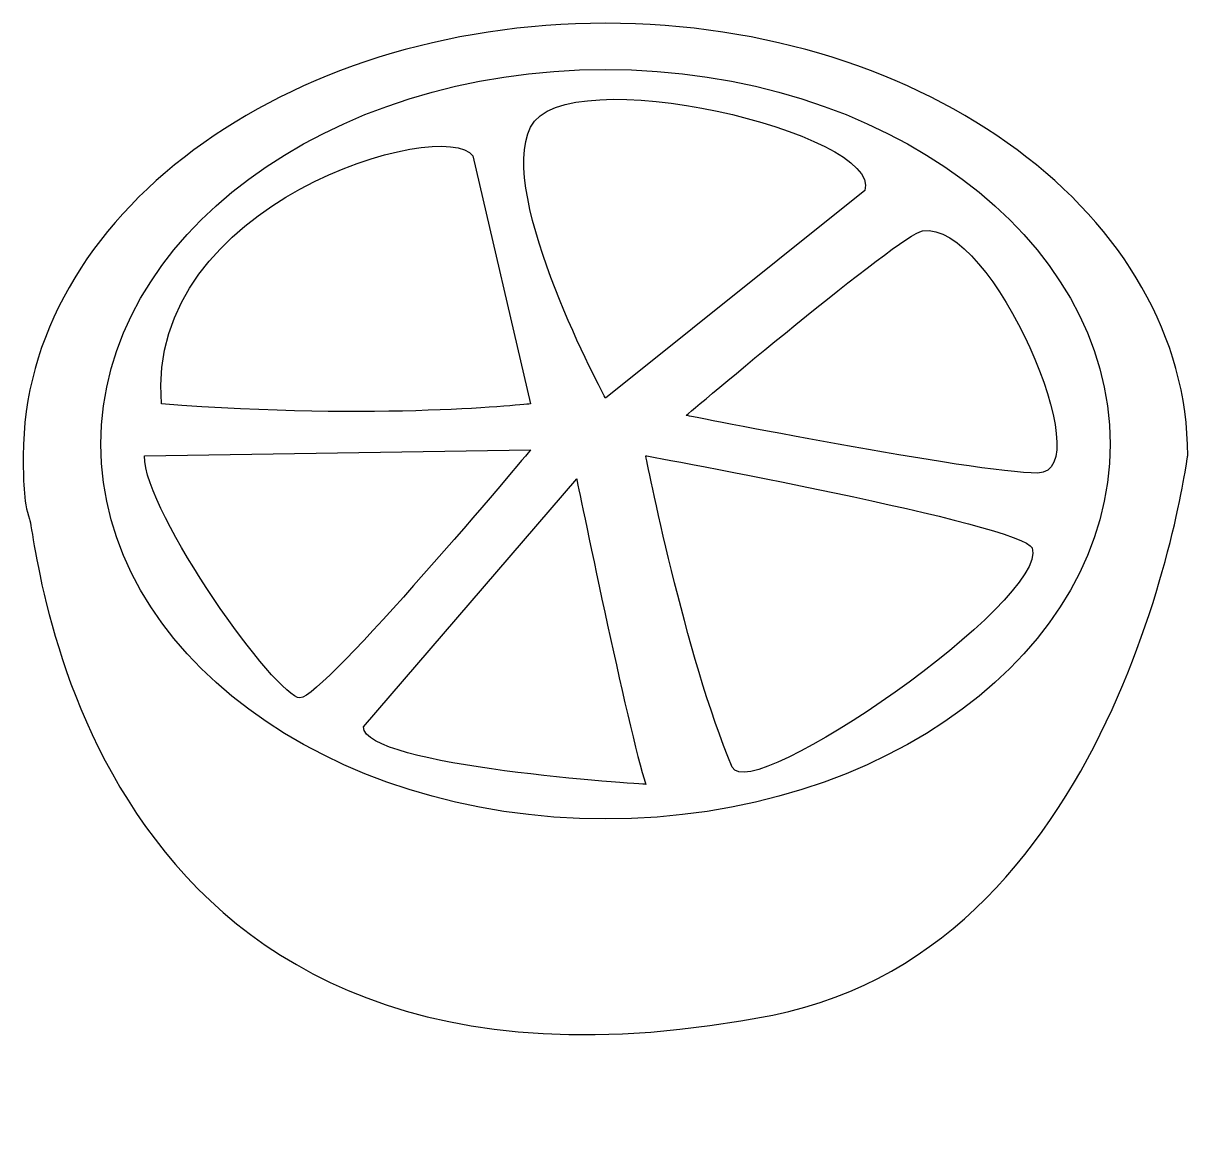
# Model space of a CAD drawing. Header units: centimetres. Extents: x -8.6 to 8.6, y -9.1 to 7.4.
import ezdxf

# ---------------------------------------------------------------- set-up
doc = ezdxf.new("R2010")
doc.units = ezdxf.units.CM
doc.header["$MEASUREMENT"] = 0
doc.layers.add('Camada 1', color=7, linetype='Continuous')

msp = doc.modelspace()

# ---------------------------------------------------------------- linework, layer by layer
at = {"layer": 'Camada 1'}
for points, knots in [([(2.4557, -7.1378), (-7.67477, -9.13066), (-8.34226, -0.18523), (-8.46153, 0.14589), (-8.46153, 0.14589), (-8.55263, 0.39867), (-8.55263, 0.76012), (-8.55263, 1.07611), (-8.55263, 1.07611), (-8.55263, 4.58364), (-4.72347, 7.42707), (0, 7.42707), (0, 7.42707), (4.72353, 7.42707), (8.55263, 4.58365), (8.55263, 1.07612), (8.55263, 1.07612), (8.55263, 1.07611), (7.62116, -6.12164), (2.4557, -7.1378)], [0, 0, 0, 0, 0.16666667, 0.16666667, 0.16666667, 0.16666667, 0.33333333, 0.33333333, 0.33333333, 0.33333333, 0.5, 0.5, 0.5, 0.5, 0.66666667, 0.66666667, 0.66666667, 0.66666667, 1, 1, 1, 1]), ([(0, 1.92291), (0, 1.92291), (3.81058, 4.97136), (3.81058, 4.97136), (3.81058, 4.97136), (4.06463, 5.81816), (-0.59275, 6.91898), (-1.10083, 5.90283), (-1.10083, 5.90283), (-1.6089, 4.88667), (0, 1.92291), (0, 1.92291)], [0, 0, 0, 0, 0.25, 0.25, 0.25, 0.25, 0.5, 0.5, 0.5, 0.5, 1, 1, 1, 1]), ([(0, -4.25871), (4.09374, -4.25871), (7.41225, -1.79438), (7.41225, 1.24547), (7.41225, 1.24547), (7.41225, 4.28532), (4.09374, 6.74963), (0, 6.74963), (0, 6.74963), (-4.09369, 6.74963), (-7.41225, 4.28533), (-7.41225, 1.24548), (-7.41225, 1.24548), (-7.41225, -1.79437), (-4.09369, -4.25871), (0, -4.25871)], [0, 0, 0, 0, 0.2, 0.2, 0.2, 0.2, 0.4, 0.4, 0.4, 0.4, 0.6, 0.6, 0.6, 0.6, 1, 1, 1, 1]), ([(-1.10083, 1.83822), (-1.10083, 1.83822), (-1.94762, 5.47944), (-1.94762, 5.47944), (-1.94762, 5.47944), (-2.37101, 6.07219), (-6.77437, 4.802), (-6.52031, 1.83822), (-6.52031, 1.83822), (-3.3025, 1.58419), (-1.10083, 1.83822), (-1.10083, 1.83822)], [0, 0, 0, 0, 0.25, 0.25, 0.25, 0.25, 0.5, 0.5, 0.5, 0.5, 1, 1, 1, 1]), ([(6.35095, 0.82206), (7.28242, 0.82206), (5.67351, 4.54795), (4.65735, 4.37859), (4.65735, 4.37859), (4.32326, 4.3229), (1.18549, 1.66883), (1.18549, 1.66883), (1.18549, 1.66883), (1.18549, 1.66883), (5.41949, 0.82206), (6.35095, 0.82206)], [0, 0, 0, 0, 0.25, 0.25, 0.25, 0.25, 0.5, 0.5, 0.5, 0.5, 1, 1, 1, 1]), ([(-1.10083, 1.16078), (-1.10083, 1.16078), (-6.77434, 1.07611), (-6.77434, 1.07611), (-6.77434, 1.07611), (-6.77434, 0.22931), (-4.82672, -2.48045), (-4.488, -2.48045), (-4.488, -2.48045), (-4.1493, -2.48044), (-1.10083, 1.16078), (-1.10083, 1.16078)], [0, 0, 0, 0, 0.25, 0.25, 0.25, 0.25, 0.5, 0.5, 0.5, 0.5, 1, 1, 1, 1]), ([(1.86293, -3.49657), (2.11698, -4.08932), (6.52031, -1.04089), (6.26628, -0.27876), (6.26628, -0.27876), (6.15264, 0.06213), (0.59274, 1.07612), (0.59274, 1.07612), (0.59274, 1.07612), (0.59274, 1.07612), (1.17607, -1.89386), (1.86293, -3.49657)], [0, 0, 0, 0, 0.25, 0.25, 0.25, 0.25, 0.5, 0.5, 0.5, 0.5, 1, 1, 1, 1]), ([(-0.42339, 0.73739), (-0.42339, 0.73739), (-3.55653, -2.90383), (-3.55653, -2.90383), (-3.55653, -2.90383), (-3.55653, -3.49658), (0.59277, -3.75063), (0.59277, -3.75063), (0.59277, -3.75063), (0.33872, -2.9885), (-0.42339, 0.73739), (-0.42339, 0.73739)], [0, 0, 0, 0, 0.25, 0.25, 0.25, 0.25, 0.5, 0.5, 0.5, 0.5, 1, 1, 1, 1])]:
    msp.add_open_spline(points, degree=3, knots=knots, dxfattribs=at)

doc.saveas('drawing.dxf')
